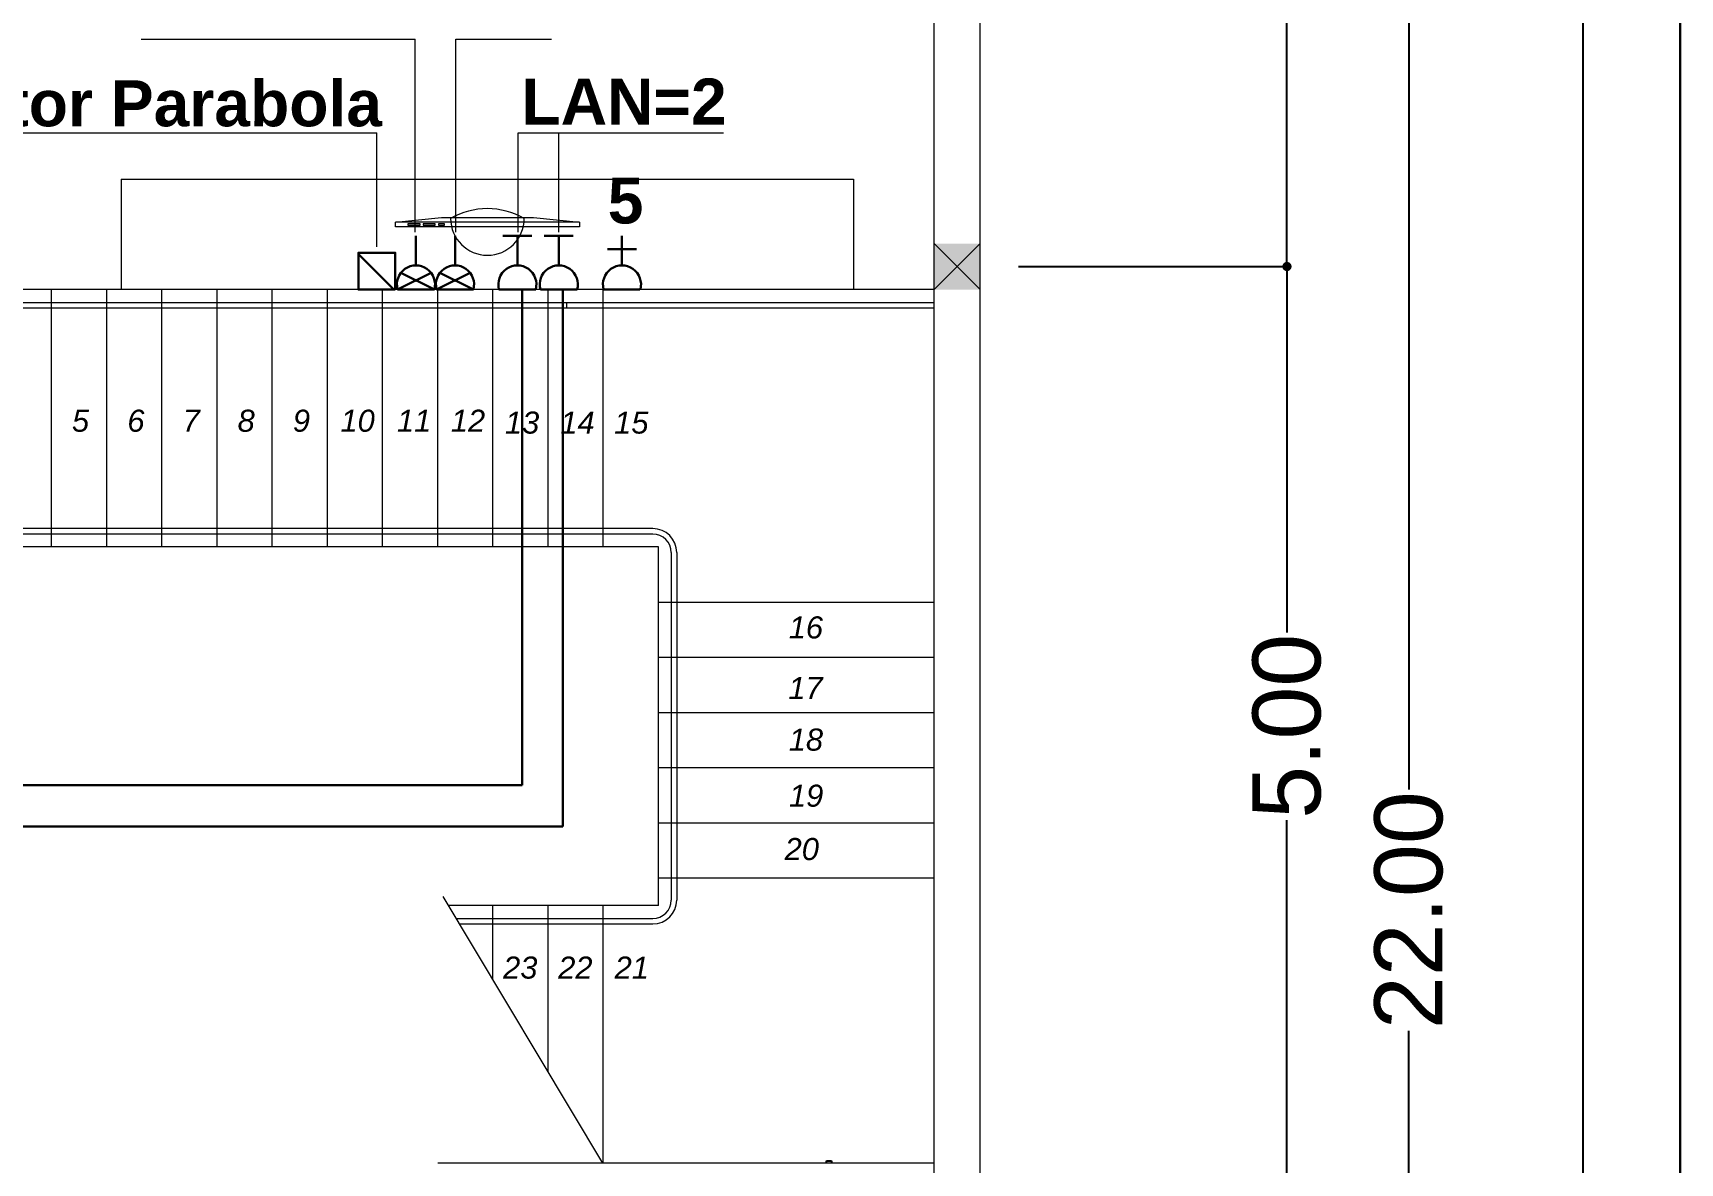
# Model space of a CAD drawing. Header units: millimetres. Extents: x 3154 to 8657, y 46 to 4632.
# Drawn here: x 4532 to 5428, y 1806 to 2420 of the extents above; entities that cross this region are included whole.
import ezdxf

# ---------------------------------------------------------------- set-up
doc = ezdxf.new("R2010")
doc.units = ezdxf.units.MM
doc.linetypes.add('ACAD_ISO02W100', pattern=[15, 12, -3])
doc.layers.add('1', color=7, linetype='Continuous')
for name, color, linetype, lineweight in [('Dimensi', 7, 'Continuous', 5), ('Dinding', 7, 'Continuous', 15), ('lampu', 1, 'Continuous', 30), ('P_N_J', 6, 'Continuous', 9), ('Tangga', 250, 'Continuous', 9), ('TEXT', 7, 'Continuous', 9)]:
    doc.layers.add(name, color=color, linetype=linetype, lineweight=lineweight)
doc.styles.get("Standard").update_dxf_attribs({"font": 'arial.ttf'})
doc.dimstyles.get("Standard").update_dxf_attribs({"dimtxt": 30, "dimasz": 5, "dimexe": 2, "dimexo": 20, "dimgap": 3, "dimtad": 0, "dimlfac": 0.01, "dimzin": 0, "dimdsep": 46, "dimtxsty": 'Standard', "dimblk": 'DOT', "dimcen": 0.09, "dimadec": 0, "dimazin": 0, "dimtfac": 1, "dimtofl": 0, "dimtmove": 0, "dimatfit": 3, "dimldrblk": 'DOT', "dimfxl": 0.18, "dimtolj": 1, "dimtzin": 0, "dimarcsym": 0})

# ---------------------------------------------------------------- blocks, each defined once
blk = doc.blocks.new('_Dot')
at = {"color": 0, "linetype": 'ByBlock', "lineweight": -2}
blk.add_line((-0.5, 0), (-1, 0), dxfattribs=at)
at = {"color": 0, "linetype": 'ByBlock', "const_width": 0.5}
blk.add_lwpolyline([(-0.25, 0, 1), (0.25, 0, 1)], format="xyb", close=True, dxfattribs=at)
blk = doc.blocks.new('*D21')
at = {"layer": 'Defpoints', "color": 0, "transparency": 16777216}
for p in [(5129.88, 3043.36), (5280.59, 3043.36), (5131.48, 843.36)]:
    blk.add_point(p, dxfattribs=at)
at = {"layer": 'Dimensi', "color": 0, "lineweight": -2, "transparency": 16777216}
for p, q in [((5149.88, 3043.36), (5282.59, 3043.36)), ((5280.59, 3038.36), (5280.59, 2009.04)), ((5280.59, 848.36), (5280.59, 1877.68)), ((5151.48, 843.36), (5282.59, 843.36))]:
    blk.add_line(p, q, dxfattribs=at)
at = {"layer": 'Dimensi', "color": 0, "lineweight": -2, "transparency": 16777216, "xscale": 5, "yscale": 5, "zscale": 5}
for p, rotation in [((5280.59, 3043.36), 90), ((5280.59, 843.36), 270)]:
    blk.add_blockref('_Dot', p, dxfattribs=dict(at, rotation=rotation))
at = {"layer": 'Dimensi', "color": 0, "transparency": 16777216, "insert": (5280.59, 1943.36), "char_height": 37, "attachment_point": 5, "rotation": 90}
blk.add_mtext('\\A1;22.00', dxfattribs=at)
blk = doc.blocks.new('*D24')
at = {"layer": 'Defpoints', "color": 0, "transparency": 16777216}
for p in [(5048.39, 2293.36), (5214.32, 2293.36), (5048.06, 1793.36)]:
    blk.add_point(p, dxfattribs=at)
at = {"layer": 'Dimensi', "color": 0, "lineweight": -2, "transparency": 16777216}
for p, q in [((5068.39, 2293.36), (5216.32, 2293.36)), ((5214.32, 2288.36), (5214.32, 2094.35)), ((5214.32, 1798.36), (5214.32, 1992.37)), ((5068.06, 1793.36), (5216.32, 1793.36))]:
    blk.add_line(p, q, dxfattribs=at)
at = {"layer": 'Dimensi', "color": 0, "lineweight": -2, "transparency": 16777216, "xscale": 5, "yscale": 5, "zscale": 5}
for p, rotation in [((5214.32, 2293.36), 90), ((5214.32, 1793.36), 270)]:
    blk.add_blockref('_Dot', p, dxfattribs=dict(at, rotation=rotation))
at = {"layer": 'Dimensi', "color": 0, "transparency": 16777216, "insert": (5214.32, 2043.36), "char_height": 37, "attachment_point": 5, "rotation": 90}
blk.add_mtext('\\A1;5.00', dxfattribs=at)
blk = doc.blocks.new('*D28')
at = {"layer": 'Defpoints', "color": 0, "transparency": 16777216}
for p in [(5027.19, 2893.36), (5214.32, 2893.36), (5048.39, 2293.36)]:
    blk.add_point(p, dxfattribs=at)
at = {"layer": 'Dimensi', "color": 0, "lineweight": -2, "transparency": 16777216}
for p, q in [((5047.19, 2893.36), (5216.32, 2893.36)), ((5214.32, 2888.36), (5214.32, 2644.45)), ((5214.32, 2298.36), (5214.32, 2542.27)), ((5068.39, 2293.36), (5216.32, 2293.36))]:
    blk.add_line(p, q, dxfattribs=at)
at = {"layer": 'Dimensi', "color": 0, "lineweight": -2, "transparency": 16777216, "xscale": 5, "yscale": 5, "zscale": 5}
for p, rotation in [((5214.32, 2893.36), 90), ((5214.32, 2293.36), 270)]:
    blk.add_blockref('_Dot', p, dxfattribs=dict(at, rotation=rotation))
at = {"layer": 'Dimensi', "color": 0, "transparency": 16777216, "insert": (5214.32, 2593.36), "char_height": 37, "attachment_point": 5, "rotation": 90}
blk.add_mtext('\\A1;6.00', dxfattribs=at)
blk = doc.blocks.new('*D34')
at = {"layer": 'Defpoints', "color": 0, "transparency": 16777216}
for p in [(5158.8, 4443.36), (5375.44, 4443.36), (5180.85, 843.36)]:
    blk.add_point(p, dxfattribs=at)
at = {"layer": 'Dimensi', "color": 0, "lineweight": -2, "transparency": 16777216}
for p, q in [((5178.8, 4443.36), (5377.44, 4443.36)), ((5375.44, 4438.36), (5375.44, 2712.05)), ((5375.44, 848.36), (5375.44, 2581.34)), ((5200.85, 843.36), (5377.44, 843.36))]:
    blk.add_line(p, q, dxfattribs=at)
at = {"layer": 'Dimensi', "color": 0, "lineweight": -2, "transparency": 16777216, "xscale": 5, "yscale": 5, "zscale": 5}
for p, rotation in [((5375.44, 4443.36), 90), ((5375.44, 843.36), 270)]:
    blk.add_blockref('_Dot', p, dxfattribs=dict(at, rotation=rotation))
at = {"layer": 'Dimensi', "color": 0, "transparency": 16777216, "insert": (5375.44, 2646.69), "char_height": 37, "attachment_point": 5, "rotation": 90}
blk.add_mtext('\\A1;36.00', dxfattribs=at)

msp = doc.modelspace()

# ---------------------------------------------------------------- hatches: boundary and pattern name
at = {"layer": 'Dinding'}
for points in [[(5047.444, 2305.861), (5022.444, 2305.861), (5022.444, 2280.861), (5047.444, 2280.861)], [(5022.444, 2305.861), (5047.444, 2305.861), (5047.444, 2280.861), (5022.444, 2280.861)]]:
    msp.add_hatch(color=256, dxfattribs=at).paths.add_polyline_path(points)
at = {"layer": 'lampu', "ltscale": 0.1}
h = msp.add_hatch(dxfattribs=at)
h.set_pattern_fill('ANSI31', color=3, scale=200, angle=270, style=0)
h.set_pattern_definition([(135, (-321660.635, 1221604.505), (-17.67766953, -17.67766953), [])])
h.paths.add_polyline_path([(4709.365, 2300.861), (4709.365, 2280.861), (4729.365, 2280.861), (4729.365, 2300.861)])

# ---------------------------------------------------------------- linework, layer by layer
at = {"lineweight": 9}
for q in [(5022.444, 2280.861), (4752.444, 1805.861)]:
    msp.add_line((5022.444, 1805.861), q, dxfattribs=at)
at = {"linetype": 'ByBlock', "lineweight": 30}
msp.add_lwpolyline([(3154.051, 4632.468), (5428.109, 4632.468), (5428.109, 45.828), (3154.051, 45.828)], close=True, dxfattribs=at)
at = {"layer": '1', "linetype": 'ByBlock'}
for p, q in [((4963.944, 1805.861), (4963.944, 1807.106)), ((4963.944, 1807.106), (4966.638, 1807.106)), ((4966.638, 1807.106), (4966.638, 1805.861))]:
    msp.add_line(p, q, dxfattribs=at)
at = {"layer": 'Dinding'}
for p, q in [((5047.444, 1684.865), (5047.444, 4443.361)), ((5022.444, 1684.865), (5022.444, 2905.861)), ((5022.444, 1684.865), (5022.444, 2705.861)), ((5022.444, 1684.865), (5022.444, 2705.861)), ((5022.444, 1684.865), (5022.444, 2705.861)), ((5022.444, 1684.865), (5022.444, 2705.861)), ((5022.444, 1684.865), (5022.444, 2705.861)), ((5022.444, 1684.865), (5022.444, 2705.861)), ((5022.444, 1684.865), (5022.444, 2705.861)), ((5047.444, 1684.865), (5047.444, 2705.861)), ((5047.444, 1684.865), (5047.444, 2705.861)), ((5047.444, 1684.865), (5047.444, 2705.861)), ((5047.444, 1684.865), (5047.444, 2705.861)), ((5047.444, 1684.865), (5047.444, 2705.861)), ((5047.444, 1684.865), (5047.444, 2705.861)), ((5047.444, 1684.865), (5047.444, 2705.861)), ((5022.444, 2305.861), (5047.444, 2280.861)), ((5047.444, 2305.861), (5022.444, 2280.861))]:
    msp.add_line(p, q, dxfattribs=at)
at = {"layer": 'lampu', "color": 3, "ltscale": 0.1}
for p, q in [((4740.615, 2293.963), (4740.615, 2310.069)), ((4761.865, 2293.963), (4761.865, 2310.069)), ((4803.655, 2310.069), (4787.894, 2310.069)), ((4795.775, 2293.963), (4795.775, 2310.069)), ((4826.155, 2310.069), (4810.394, 2310.069)), ((4818.275, 2293.963), (4818.275, 2310.069)), ((4860.53, 2302.796), (4844.769, 2302.796)), ((4852.65, 2293.963), (4852.65, 2310.069)), ((4730.615, 2280.861), (4748.846, 2289.899)), ((4750.615, 2280.861), (4732.384, 2289.899)), ((4751.865, 2280.861), (4770.096, 2289.899)), ((4771.865, 2280.861), (4753.634, 2289.899)), ((4730.615, 2280.861), (4750.615, 2280.861)), ((4751.865, 2280.861), (4771.865, 2280.861)), ((4785.775, 2280.861), (4805.775, 2280.861)), ((4808.275, 2280.861), (4828.275, 2280.861)), ((4820.46, 1988.907), (4820.46, 2280.861)), ((4842.444, 2280.861), (4862.444, 2280.861)), ((4820.46, 1988.907), (3966.574, 1988.907))]:
    msp.add_line(p, q, dxfattribs=at)
msp.add_lwpolyline([(4729.365, 2280.861), (4729.365, 2300.861), (4709.365, 2300.861), (4709.365, 2280.861)], close=True, dxfattribs=at)
for centre in [(4740.615, 2283.596), (4761.865, 2283.596), (4795.775, 2283.596), (4818.275, 2283.596), (4852.65, 2283.596)]:
    msp.add_arc(centre, 10.367, 344.702794, 195.297206, dxfattribs=at)
at = {"layer": 'P_N_J', "color": 0, "linetype": 'Continuous'}
for p, q in [((4591.184, 2417.013), (4740.275, 2417.013)), ((4740.275, 2312.013), (4740.275, 2417.013)), ((4762.275, 2312.013), (4762.275, 2417.013)), ((4762.275, 2417.013), (4814.365, 2417.013)), ((4464.865, 2366.013), (4719.275, 2366.013)), ((4719.275, 2304.013), (4719.275, 2366.013)), ((4796.275, 2366.013), (4907.865, 2366.013)), ((4796.275, 2312.013), (4796.275, 2366.013)), ((4818.275, 2312.013), (4818.275, 2366.013))]:
    msp.add_line(p, q, dxfattribs=at)
at = {"layer": 'P_N_J', "color": 0, "linetype": 'ACAD_ISO02W100', "lineweight": 9}
msp.add_line((5022.444, 2280.861), (4484.944, 2280.861), dxfattribs=at)
at = {"layer": 'P_N_J', "color": 5, "linetype": 'Continuous', "lineweight": 30}
for q in [(4798.357, 2280.861), (3946.339, 2011.256)]:
    msp.add_line((4798.357, 2011.256), q, dxfattribs=at)
at = {"layer": 'Tangga', "color": 253}
for p, q in [((4580.341, 2340.861), (4978.622, 2340.861)), ((4580.341, 2340.861), (4580.341, 2280.861)), ((4978.622, 2340.861), (4978.622, 2280.861)), ((4729.482, 2317.434), (4754.482, 2319.934)), ((4729.482, 2314.934), (4729.482, 2317.434)), ((4829.482, 2317.434), (4729.482, 2317.434)), ((4829.482, 2314.934), (4729.482, 2314.934)), ((4742.815, 2316.559), (4736.148, 2316.559)), ((4736.148, 2316.559), (4736.148, 2315.934)), ((4736.148, 2315.934), (4742.815, 2315.934)), ((4742.815, 2315.934), (4742.815, 2316.559)), ((4744.482, 2316.559), (4744.482, 2315.934)), ((4751.148, 2316.559), (4744.482, 2316.559)), ((4744.482, 2315.934), (4751.148, 2315.934)), ((4751.148, 2315.934), (4751.148, 2316.559)), ((4756.148, 2316.559), (4752.815, 2316.559)), ((4752.815, 2316.559), (4752.815, 2315.934)), ((4752.815, 2315.934), (4756.148, 2315.934)), ((4754.482, 2319.934), (4804.482, 2319.934)), ((4756.148, 2315.934), (4756.148, 2316.559)), ((4804.482, 2319.934), (4829.482, 2317.434)), ((4829.482, 2317.434), (4829.482, 2314.934))]:
    msp.add_line(p, q, dxfattribs=at)
at = {"layer": 'Tangga'}
for p, q in [((5022.444, 2280.861), (4422.444, 2280.861)), ((4542.444, 2140.861), (4542.444, 2280.861)), ((4572.444, 2140.861), (4572.444, 2280.861)), ((4602.444, 2140.861), (4602.444, 2280.861)), ((4632.444, 2140.861), (4632.444, 2280.861)), ((4662.444, 2140.861), (4662.444, 2280.861)), ((4692.444, 2140.861), (4692.444, 2280.861)), ((4722.444, 2140.861), (4722.444, 2280.861)), ((4722.444, 2273.861), (4722.444, 2280.861)), ((4752.444, 2140.861), (4752.444, 2280.861)), ((4752.444, 2273.861), (4752.444, 2280.861)), ((4782.444, 2140.861), (4782.444, 2280.861)), ((4782.444, 2273.861), (4782.444, 2280.861)), ((4812.444, 2140.861), (4812.444, 2280.861)), ((4812.444, 2273.861), (4812.444, 2280.861)), ((4842.444, 2140.861), (4842.444, 2280.861)), ((4842.444, 2273.861), (4842.444, 2280.861)), ((4415.444, 2273.861), (5022.444, 2273.861)), ((4415.444, 2270.861), (5022.444, 2270.861)), ((4822.444, 2273.861), (4822.444, 2270.861)), ((4869.444, 2150.861), (4415.444, 2150.861)), ((4692.444, 2148.861), (4692.444, 2155.861)), ((4869.444, 2147.861), (4415.444, 2147.861)), ((4872.444, 2140.861), (4422.444, 2140.861)), ((4872.444, 1945.861), (4872.444, 2140.861)), ((4879.444, 2137.861), (4879.444, 2133.861)), ((4879.444, 2133.861), (4879.444, 1948.861)), ((4882.444, 2137.861), (4882.444, 2133.861)), ((4882.444, 2133.861), (4882.444, 1948.861)), ((4872.444, 2110.861), (5022.444, 2110.861)), ((4872.444, 2080.861), (5022.444, 2080.861)), ((4872.444, 2050.861), (5022.444, 2050.861)), ((4872.444, 2020.861), (5022.444, 2020.861)), ((4872.444, 1990.861), (5022.444, 1990.861)), ((4872.444, 1960.861), (5022.444, 1960.861)), ((4842.269, 1805.861), (4755.444, 1950.861)), ((4872.444, 1945.861), (4758.438, 1945.861)), ((4782.444, 1905.77), (4782.444, 1945.861)), ((4812.444, 1855.67), (4812.444, 1945.861)), ((4842.444, 1805.861), (4842.444, 1945.861)), ((4762.629, 1938.861), (4869.444, 1938.861)), ((4764.426, 1935.861), (4869.444, 1935.861))]:
    msp.add_line(p, q, dxfattribs=at)
at = {"layer": 'Tangga', "color": 253}
for centre, radius, start, end in [((4779.482, 2284.838), 40, 60, 120), ((4779.482, 2319.479), 20, 180, 0)]:
    msp.add_arc(centre, radius, start, end, dxfattribs=at)
at = {"layer": 'Tangga'}
for centre, radius, start, end in [((4869.444, 2137.861), 13, 0, 90), ((4869.444, 2137.861), 10, 0, 90), ((4869.444, 1948.861), 13, 270, 0), ((4869.444, 1948.861), 10, 270, 0)]:
    msp.add_arc(centre, radius, start, end, dxfattribs=at)

# ---------------------------------------------------------------- texts
at = {"layer": 'Tangga', "char_height": 12, "width": 20.98828, "attachment_point": 1}
for s, insert in [('\\pi6.2786;{\\fArial|b0|i1|c0|p34;5}', (4547.235, 2215.503)), ('\\pi6.4341;{\\fArial|b0|i1|c0|p34;6}', (4577.235, 2215.503)), ('\\pi6.5201;{\\fArial|b0|i1|c0|p34;7}', (4607.235, 2215.503)), ('\\pi6.3891;{\\fArial|b0|i1|c0|p34;8}', (4637.235, 2215.503)), ('\\pi6.4382;{\\fArial|b0|i1|c0|p34;9}', (4667.235, 2215.503)), ('\\pi2.3332;{\\fArial|b0|i1|c0|p34;10}', (4697.235, 2215.503)), ('\\pi3.0535;{\\fArial|b0|i1|c0|p34;11}', (4727.235, 2215.503)), ('\\pi2.3618;{\\fArial|b0|i1|c0|p34;12}', (4757.235, 2215.503)), ('\\pi2.4027;{\\fArial|b0|i1|c0|p34;13}', (4786.624, 2214.503)), ('\\pi2.5255;{\\fArial|b0|i1|c0|p34;14}', (4816.624, 2214.503)), ('\\pi2.2759;{\\fArial|b0|i1|c0|p34;15}', (4846.124, 2214.503)), ('\\pi2.3127;{\\fArial|b0|i1|c0|p34;16}', (4941.047, 2103.11)), ('\\pi2.0835;{\\fArial|b0|i1|c0|p34;17}', (4941.047, 2070.11)), ('\\pi2.3413;{\\fArial|b0|i1|c0|p34;18}', (4941.047, 2042.11)), ('\\pi2.4518;{\\fArial|b0|i1|c0|p34;19}', (4941.047, 2011.61)), ('\\pi1.5842;{\\fArial|b0|i1|c0|p34;20}', (4939.547, 1982.61)), ('\\pi1.6538;{\\fArial|b0|i1|c0|p34;23}', (4786.382, 1918.145)), ('\\pi1.6128;{\\fArial|b0|i1|c0|p34;22}', (4816.382, 1918.145)), ('\\pi2.3045;{\\fArial|b0|i1|c0|p34;21}', (4846.382, 1918.145))]:
    msp.add_mtext(s, dxfattribs=dict(at, insert=insert))
at = {"layer": 'TEXT', "char_height": 25, "attachment_point": 1}
for s, insert, width in [('{\\fArial|b1|i0|c0|p34;Motor Parabola}', (4467.983, 2394.6), 258.13345), ('{\\fArial|b1|i0|c0|p34;LAN=2}', (4798.027, 2395.585), 17.99109), ('{\\fArial|b1|i0|c0|p34;5}', (4844.907, 2341.753), 17.99109)]:
    msp.add_mtext(s, dxfattribs=dict(at, insert=insert, width=width))

# ---------------------------------------------------------------- dimensions: what is measured, and where the dimension line sits
at = {"layer": 'Dimensi'}
for base, p1, p2, picture, middle in [((5375.444, 4443.361), (5180.848, 843.361), (5158.801, 4443.361), '*D34', (5375.444, 2646.694)), ((5280.594, 3043.361), (5131.477, 843.361), (5129.882, 3043.361), '*D21', (5280.594, 1943.361))]:
    dim = msp.add_linear_dim(base=base, p1=p1, p2=p2, angle=90, dimstyle='Standard', override={"dimtxt": 37}, dxfattribs=at)
    dim.commit()
    dim.dimension.update_dxf_attribs({"geometry": picture, "text_midpoint": middle, "dimtype": 160})
for base, p1, p2, picture, middle in [((5214.32, 2893.361), (5048.394, 2293.361), (5027.189, 2893.361), '*D28', (5214.32, 2593.361)), ((5214.32, 2293.361), (5048.064, 1793.361), (5048.394, 2293.361), '*D24', (5214.32, 2043.361))]:
    dim = msp.add_linear_dim(base=base, p1=p1, p2=p2, angle=90, dimstyle='Standard', override={"dimtxt": 37}, dxfattribs=at)
    dim.commit()
    dim.dimension.update_dxf_attribs({"geometry": picture, "text_midpoint": middle})

doc.saveas('drawing.dxf')
